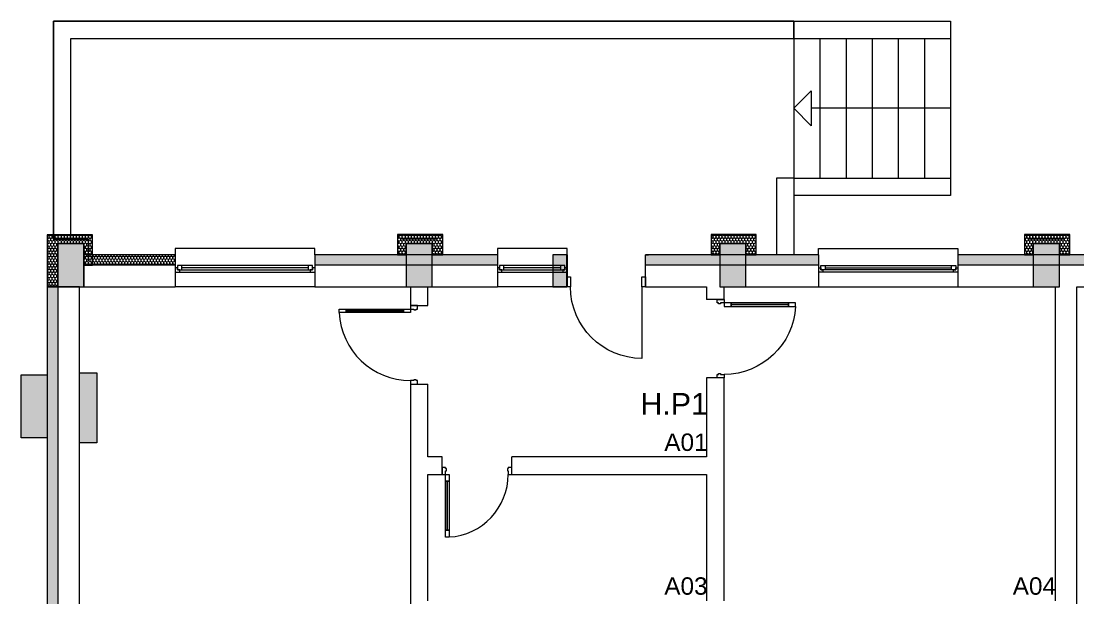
# Model space of a CAD drawing. Header units: feet. Extents: x 2795058 to 2880821, y -67651 to -26651.
# Drawn here: x 2803648 to 2815780, y -48726 to -42109 of the extents above; entities that cross this region are included whole.
import ezdxf

# ---------------------------------------------------------------- set-up
doc = ezdxf.new("R2010")
doc.units = ezdxf.units.FT
doc.header["$MEASUREMENT"] = 0
doc.layers.add('0_muret e jashtme', color=7, linetype='Continuous')
doc.layers.add('Shell - Roof', color=7, linetype='Continuous')
for name, color, linetype, lineweight in [('0_muret e jashtme_Pen_No__19', 255, 'Continuous', 0), ('Structural - Bearing_Pen_No__1', 7, 'Continuous', 0), ('Structural - Bearing_Pen_No__19', 255, 'Continuous', 0), ('Structural - Bearing_Pen_No__31', 171, 'Continuous', 0)]:
    doc.layers.add(name, color=color, linetype=linetype, lineweight=lineweight)
for name, color, linetype, lineweight, true_color in [('0_muret e jashtme_Pen_No__82', 7, 'Continuous', 0, 0xaaaaaa), ('ARCHICAD Doors_Pen_No__82', 7, 'Continuous', 0, 0xaaaaaa), ('ARCHICAD Windows_Pen_No__82', 7, 'Continuous', 0, 0xaaaaaa), ('Shell - Roof_Pen_No__82', 7, 'Continuous', 0, 0xaaaaaa), ('Structural - Bearing_Pen_No__3', 7, 'Continuous', 0, 0xff6600), ('Text blocks_Pen_No__82', 7, 'Continuous', 0, 0xaaaaaa)]:
    doc.layers.add(name, color=color, linetype=linetype, lineweight=lineweight, true_color=true_color)
doc.styles.add('GENERATED_STYLE_1', font='arial.ttf')
pattern_1 = [(90, (2247653.822, -76424.967), (-34.6410162, 0), [20, -40]), (90, (2247636.502, -76394.967), (-34.6410162, 0), [20, -40]), (150, (2247653.822, -76404.967), (17.320508, 30), [20, -40]), (150, (2247619.18, -76404.967), (17.320508, 30), [20, -40]), (210, (2247653.822, -76424.967), (-17.320508, 30), [20, -40]), (210, (2247619.18, -76424.967), (-17.320508, 30), [20, -40])]

# ---------------------------------------------------------------- blocks, each defined once
blk = doc.blocks.new('Window 22')
at = {"layer": 'ARCHICAD Windows_Pen_No__82', "color": 253, "linetype": 'Continuous', "lineweight": 0, "true_color": 0xaaaaaa}
for p, q in [((-500, 150), (-500, 220)), ((-500, 220), (500, 220)), ((-500, 150), (-500, 30)), ((500, 220), (500, 150)), ((500, 150), (500, 30)), ((-500, 30), (-500, 0)), ((-500, 0), (-475, 0)), ((-500, 0), (-500, -50)), ((-500, 0), (-500, -50)), ((-475, 25), (-425, 25)), ((-475, -25), (-475, 25)), ((-475, 0), (-475, -25)), ((-425, 25), (425, 25)), ((-425, 25), (-425, -25)), ((-425, 25), (425, 25)), ((-425, 0), (425, 0)), ((425, -25), (425, 25)), ((425, 25), (475, 25)), ((475, 25), (475, -25)), ((475, -25), (475, 0)), ((475, 0), (500, 0)), ((500, 30), (500, 0)), ((500, 0), (500, -50)), ((500, 0), (500, -50)), ((-450, -50), (-500, -50)), ((-500, -50), (-500, -220)), ((-475, -25), (-450, -25)), ((-425, -25), (-475, -25)), ((-450, -25), (-450, -50)), ((450, -50), (-450, -50)), ((425, -25), (-425, -25)), ((475, -25), (425, -25)), ((450, -50), (450, -25)), ((450, -25), (475, -25)), ((500, -50), (450, -50)), ((500, -50), (500, -220)), ((-500, -220), (500, -220))]:
    blk.add_line(p, q, dxfattribs=at)
blk = doc.blocks.new('Wall_1', base_point=(2804318, -45159))
at = {"layer": '0_muret e jashtme_Pen_No__82', "linetype": 'Continuous', "lineweight": 0, "true_color": 0xaaaaaa}
h = blk.add_hatch(dxfattribs=at)
h.set_pattern_fill('STYROFOAM_SM_INSULATION', color=253, style=0, pattern_type=2)
h.set_pattern_definition(pattern_1)
h.paths.add_polyline_path([(2803948, -45159), (2803948, -49146), (2804068, -49146), (2804068, -45159)])
h = blk.add_hatch(dxfattribs=at)
h.set_pattern_fill('STYROFOAM_SM_INSULATION', color=253, style=0, pattern_type=2)
h.set_pattern_definition(pattern_1)
h.paths.add_polyline_path([(2803948, -55579), (2804068, -55459), (2804068, -50146), (2803948, -50146)])
at = {"layer": '0_muret e jashtme_Pen_No__82', "color": 253, "linetype": 'Continuous', "lineweight": 0, "true_color": 0xaaaaaa}
for p, q in [((2804068, -45159), (2804068, -49146)), ((2803948, -49146), (2804068, -49146)), ((2804068, -49146), (2804098, -49146)), ((2804098, -49146), (2804148, -49146)), ((2804148, -49146), (2804318, -49146)), ((2803948, -50146), (2804068, -50146)), ((2804068, -50146), (2804068, -55459)), ((2804068, -50146), (2804098, -50146)), ((2804098, -50146), (2804148, -50146)), ((2804148, -50146), (2804318, -50146))]:
    blk.add_line(p, q, dxfattribs=at)
at = {"layer": '0_muret e jashtme_Pen_No__82', "color": 253, "linetype": 'Continuous', "lineweight": 0, "true_color": 0xaaaaaa, "flags": 128}
for points in [[(2803948, -45159), (2803948, -49146)], [(2804318, -45159), (2803948, -45159)], [(2804318, -49146), (2804318, -45159)], [(2803948, -50146), (2803948, -55579)], [(2804318, -50859), (2804318, -50146)], [(2804318, -55209), (2804318, -51109)]]:
    blk.add_lwpolyline(points, dxfattribs=at)
at = {"layer": 'ARCHICAD Windows_Pen_No__82', "color": 253, "linetype": 'Continuous', "lineweight": 0, "true_color": 0xaaaaaa, "xscale": -1, "zscale": 1000, "rotation": 90}
blk.add_blockref('Window 22', (2804098, -49646), dxfattribs=at)
blk = doc.blocks.new('Window 22_2')
at = {"layer": 'ARCHICAD Windows_Pen_No__82', "color": 253, "linetype": 'Continuous', "lineweight": 0, "true_color": 0xaaaaaa}
for p, q in [((-800, 150), (-800, 220)), ((-800, 220), (800, 220)), ((-800, 150), (-800, 30)), ((800, 220), (800, 150)), ((800, 150), (800, 30)), ((-800, 30), (-800, 0)), ((-800, 0), (-775, 0)), ((-800, 0), (-800, -50)), ((-800, 0), (-800, -50)), ((-775, 25), (-725, 25)), ((-775, -25), (-775, 25)), ((-775, 0), (-775, -25)), ((-725, 25), (725, 25)), ((-725, 25), (-725, -25)), ((-725, 25), (725, 25)), ((-725, 0), (725, 0)), ((725, -25), (725, 25)), ((725, 25), (775, 25)), ((775, 25), (775, -25)), ((775, -25), (775, 0)), ((775, 0), (800, 0)), ((800, 30), (800, 0)), ((800, 0), (800, -50)), ((800, 0), (800, -50)), ((-750, -50), (-800, -50)), ((-800, -50), (-800, -220)), ((-775, -25), (-750, -25)), ((-725, -25), (-775, -25)), ((-750, -25), (-750, -50)), ((750, -50), (-750, -50)), ((725, -25), (-725, -25)), ((775, -25), (725, -25)), ((750, -50), (750, -25)), ((750, -25), (775, -25)), ((800, -50), (750, -50)), ((800, -50), (800, -220)), ((-800, -220), (800, -220))]:
    blk.add_line(p, q, dxfattribs=at)
blk = doc.blocks.new('Window 22_3')
at = {"layer": 'ARCHICAD Windows_Pen_No__82', "color": 253, "linetype": 'Continuous', "lineweight": 0, "true_color": 0xaaaaaa}
for p, q in [((-400, 150), (-400, 220)), ((-400, 220), (400, 220)), ((-400, 150), (-400, 30)), ((400, 220), (400, 150)), ((400, 150), (400, 30)), ((-400, 30), (-400, 0)), ((-400, 0), (-375, 0)), ((-400, 0), (-400, -50)), ((-400, 0), (-400, -50)), ((-375, 25), (-325, 25)), ((-375, -25), (-375, 25)), ((-375, 0), (-375, -25)), ((-325, 25), (325, 25)), ((-325, 25), (-325, -25)), ((-325, 25), (325, 25)), ((-325, 0), (325, 0)), ((325, -25), (325, 25)), ((325, 25), (375, 25)), ((375, 25), (375, -25)), ((375, -25), (375, 0)), ((375, 0), (400, 0)), ((400, 30), (400, 0)), ((400, 0), (400, -50)), ((400, 0), (400, -50)), ((-350, -50), (-400, -50)), ((-400, -50), (-400, -220)), ((-375, -25), (-350, -25)), ((-325, -25), (-375, -25)), ((-350, -25), (-350, -50)), ((350, -50), (-350, -50)), ((325, -25), (-325, -25)), ((375, -25), (325, -25)), ((350, -50), (350, -25)), ((350, -25), (375, -25)), ((400, -50), (350, -50)), ((400, -50), (400, -220)), ((-400, -220), (400, -220))]:
    blk.add_line(p, q, dxfattribs=at)
blk = doc.blocks.new('Door 22')
at = {"layer": 'ARCHICAD Doors_Pen_No__82', "color": 253, "linetype": 'Continuous', "lineweight": 0, "true_color": 0xaaaaaa}
for p, q in [((410, 0), (410, 820)), ((-450, 0), (-487, 0)), ((-450, 0), (-487, 0)), ((-410, 0), (-450, 0)), ((-450, 0), (-450, -115)), ((-450, 0), (-450, -115)), ((-450, 0), (-450, -115)), ((-410, -115), (-410, 0)), ((450, 0), (410, 0)), ((410, 0), (410, -115)), ((450, -115), (450, 0)), ((450, 0), (450, -115)), ((450, 0), (450, -115)), ((450, 0), (487, 0)), ((450, 0), (487, 0)), ((-450, -115), (-410, -115)), ((-450, -115), (-450, -250)), ((-450, -115), (-450, -250)), ((410, -115), (450, -115)), ((450, -115), (450, -250)), ((450, -115), (450, -250)), ((-450, -250), (-450, -370)), ((-450, -250), (-450, -370)), ((450, -250), (450, -370)), ((450, -250), (450, -370)), ((-450, -370), (-487, -370)), ((-450, -370), (-487, -370)), ((450, -370), (487, -370)), ((450, -370), (487, -370))]:
    blk.add_line(p, q, dxfattribs=at)
blk.add_arc((410, 0), 820, 90, 180, dxfattribs=at)
blk = doc.blocks.new('Wall_2', base_point=(2804368, -45159))
at = {"layer": '0_muret e jashtme_Pen_No__82', "linetype": 'Continuous', "lineweight": 0, "true_color": 0xaaaaaa}
h = blk.add_hatch(dxfattribs=at)
h.set_pattern_fill('STYROFOAM_SM_INSULATION', color=253, style=0, pattern_type=2)
h.set_pattern_definition(pattern_1)
h.paths.add_polyline_path([(2804368, -44909), (2805418, -44909), (2805418, -44789), (2804368, -44789)])
h = blk.add_hatch(dxfattribs=at)
h.set_pattern_fill('STYROFOAM_SM_INSULATION', color=253, style=0, pattern_type=2)
h.set_pattern_definition(pattern_1)
h.paths.add_polyline_path([(2807018, -44789), (2807018, -44909), (2809115, -44909), (2809115, -44789)])
h = blk.add_hatch(dxfattribs=at)
h.set_pattern_fill('STYROFOAM_SM_INSULATION', color=253, style=0, pattern_type=2)
h.set_pattern_definition(pattern_1)
h.paths.add_polyline_path([(2812802, -44789), (2810815, -44789), (2810815, -44909), (2812802, -44909)])
h = blk.add_hatch(dxfattribs=at)
h.set_pattern_fill('STYROFOAM_SM_INSULATION', color=253, style=0, pattern_type=2)
h.set_pattern_definition(pattern_1)
h.paths.add_polyline_path([(2814402, -44789), (2814402, -44909), (2816688, -44909), (2816688, -44789)])
at = {"layer": '0_muret e jashtme_Pen_No__82', "color": 253, "linetype": 'Continuous', "lineweight": 0, "true_color": 0xaaaaaa}
for p, q in [((2805418, -44789), (2805418, -44909)), ((2807018, -44789), (2807018, -44909)), ((2809115, -44789), (2809115, -44909)), ((2810815, -44789), (2810852, -44789)), ((2810815, -44909), (2810815, -44789)), ((2812802, -44789), (2812802, -44909)), ((2814402, -44789), (2814402, -44909)), ((2805418, -44909), (2804368, -44909)), ((2805418, -44909), (2805418, -44939)), ((2805418, -44939), (2805418, -44989)), ((2805418, -44989), (2805418, -45159)), ((2809115, -44909), (2807018, -44909)), ((2807018, -44909), (2807018, -44939)), ((2807018, -44939), (2807018, -44989)), ((2807018, -44989), (2807018, -45159)), ((2809115, -44909), (2809115, -44939)), ((2809115, -44939), (2809115, -44989)), ((2809115, -44989), (2809115, -45159)), ((2812802, -44909), (2810815, -44909)), ((2810815, -45044), (2810815, -44909)), ((2812802, -44909), (2812802, -44939)), ((2812802, -44939), (2812802, -44989)), ((2812802, -44989), (2812802, -45159)), ((2816688, -44909), (2814402, -44909)), ((2814402, -44909), (2814402, -44939)), ((2814402, -44939), (2814402, -44989)), ((2814402, -44989), (2814402, -45159)), ((2810815, -45159), (2810815, -45044)), ((2810815, -45159), (2810852, -45159))]:
    blk.add_line(p, q, dxfattribs=at)
at = {"layer": '0_muret e jashtme_Pen_No__82', "color": 253, "linetype": 'Continuous', "lineweight": 0, "true_color": 0xaaaaaa, "flags": 128}
for points in [[(2805418, -44789), (2804368, -44789)], [(2804368, -44789), (2804368, -44909)], [(2809115, -44789), (2807018, -44789)], [(2812802, -44789), (2810815, -44789)], [(2816688, -44789), (2814402, -44789)], [(2804368, -44909), (2804368, -45159)], [(2804368, -45159), (2805418, -45159)], [(2807018, -45159), (2808118, -45159)], [(2808318, -45159), (2809115, -45159)], [(2810815, -45159), (2811518, -45159)], [(2811718, -45159), (2812802, -45159)], [(2814402, -45159), (2815518, -45159)], [(2815768, -45159), (2816688, -45159)]]:
    blk.add_lwpolyline(points, dxfattribs=at)
at = {"layer": 'ARCHICAD Doors_Pen_No__82', "color": 253, "linetype": 'Continuous', "lineweight": 0, "true_color": 0xaaaaaa, "xscale": -1, "zscale": 1000, "rotation": 180}
blk.add_blockref('Door 22', (2810365, -45159), dxfattribs=at)
at = {"layer": 'ARCHICAD Windows_Pen_No__82', "color": 253, "linetype": 'Continuous', "lineweight": 0, "true_color": 0xaaaaaa, "xscale": -1, "zscale": 1000}
for name, p in [('Window 22_2', (2806218, -44939)), ('Window 22_3', (2809515, -44939))]:
    blk.add_blockref(name, p, dxfattribs=at)
at = {"layer": 'ARCHICAD Windows_Pen_No__82', "color": 253, "linetype": 'Continuous', "lineweight": 0, "true_color": 0xaaaaaa, "zscale": 1000}
blk.add_blockref('Window 22_2', (2813602, -44939), dxfattribs=at)
blk = doc.blocks.new('Wall_25', base_point=(2815768, -45159))
at = {"layer": '0_muret e jashtme_Pen_No__82', "color": 253, "linetype": 'Continuous', "lineweight": 0, "true_color": 0xaaaaaa, "flags": 128}
for points in [[(2815518, -45159), (2815518, -48759)], [(2815768, -50859), (2815768, -45159)], [(2815518, -49059), (2815518, -50859)]]:
    blk.add_lwpolyline(points, dxfattribs=at)
blk = doc.blocks.new('Storefront 22_2')
at = {"layer": 'ARCHICAD Doors_Pen_No__82', "color": 253, "linetype": 'Continuous', "lineweight": 0, "true_color": 0xaaaaaa}
for p, q in [((370, 740), (370, 820)), ((370, 820), (410, 820)), ((370, 740), (390, 740)), ((370, 80), (370, 740)), ((410, 740), (370, 740)), ((390, 740), (410, 740)), ((390, 80), (390, 740)), ((390, 740), (390, 80)), ((390, 740), (390, 80)), ((410, 820), (410, 740)), ((410, 740), (410, 80)), ((-450, 0), (-450, -80)), ((-410, 0), (-450, 0)), ((-450, 0), (-450, -80)), ((-450, 0), (-450, -80)), ((-410, -40), (-410, 0)), ((390, 80), (370, 80)), ((370, 0), (370, 80)), ((370, 80), (410, 80)), ((410, 0), (370, 0)), ((410, 80), (390, 80)), ((410, 80), (410, 0)), ((410, 0), (410, -40)), ((450, 0), (410, 0)), ((450, -80), (450, 0)), ((450, 0), (450, -80)), ((450, 0), (450, -80)), ((-450, -80), (-410, -80)), ((-450, -80), (-450, -200)), ((-400, -40), (-410, -40)), ((-410, -80), (-410, -65.4)), ((-410, -65.4), (-400, -65.4)), ((-400, -65.4), (-400, -40)), ((410, -40), (400, -40)), ((400, -40), (400, -65.4)), ((400, -65.4), (410, -65.4)), ((410, -65.4), (410, -80)), ((410, -80), (450, -80)), ((450, -80), (450, -200))]:
    blk.add_line(p, q, dxfattribs=at)
blk.add_arc((410, 0), 820, 92.79603, 180, dxfattribs=at)
blk = doc.blocks.new('Wall_27', base_point=(2808118, -45159))
at = {"layer": '0_muret e jashtme_Pen_No__82', "color": 253, "linetype": 'Continuous', "lineweight": 0, "true_color": 0xaaaaaa}
for p, q in [((2808118, -45373), (2808198, -45373)), ((2808198, -45373), (2808318, -45373)), ((2808118, -46273), (2808198, -46273)), ((2808198, -46273), (2808318, -46273))]:
    blk.add_line(p, q, dxfattribs=at)
at = {"layer": '0_muret e jashtme_Pen_No__82', "color": 253, "linetype": 'Continuous', "lineweight": 0, "true_color": 0xaaaaaa, "flags": 128}
for points in [[(2808118, -45159), (2808118, -45373)], [(2808318, -45373), (2808318, -45159)], [(2808118, -46273), (2808118, -50859)], [(2808318, -47109), (2808318, -46273)], [(2808318, -48759), (2808318, -47309)], [(2808318, -50859), (2808318, -49009)]]:
    blk.add_lwpolyline(points, dxfattribs=at)
at = {"layer": 'ARCHICAD Doors_Pen_No__82', "color": 253, "linetype": 'Continuous', "lineweight": 0, "true_color": 0xaaaaaa, "zscale": 1000, "rotation": 90}
blk.add_blockref('Storefront 22_2', (2808118, -45823), dxfattribs=at)
blk = doc.blocks.new('Wall_28', base_point=(2811518, -45159))
at = {"layer": '0_muret e jashtme_Pen_No__82', "color": 253, "linetype": 'Continuous', "lineweight": 0, "true_color": 0xaaaaaa}
for p, q in [((2811638, -45302), (2811518, -45302)), ((2811718, -45302), (2811638, -45302)), ((2811638, -46202), (2811518, -46202)), ((2811718, -46202), (2811638, -46202))]:
    blk.add_line(p, q, dxfattribs=at)
at = {"layer": '0_muret e jashtme_Pen_No__82', "color": 253, "linetype": 'Continuous', "lineweight": 0, "true_color": 0xaaaaaa, "flags": 128}
for points in [[(2811518, -45159), (2811518, -45302)], [(2811718, -45302), (2811718, -45159)], [(2811518, -46202), (2811518, -47109)], [(2811718, -48759), (2811718, -46202)], [(2811518, -47309), (2811518, -48759)]]:
    blk.add_lwpolyline(points, dxfattribs=at)
at = {"layer": 'ARCHICAD Doors_Pen_No__82', "color": 253, "linetype": 'Continuous', "lineweight": 0, "true_color": 0xaaaaaa, "xscale": -1, "zscale": 1000, "rotation": 270}
blk.add_blockref('Storefront 22_2', (2811718, -45752), dxfattribs=at)
blk = doc.blocks.new('Storefront 22_3')
at = {"layer": 'ARCHICAD Doors_Pen_No__82', "color": 253, "linetype": 'Continuous', "lineweight": 0, "true_color": 0xaaaaaa}
for p, q in [((320, 640), (320, 720)), ((320, 720), (360, 720)), ((320, 640), (340, 640)), ((320, 80), (320, 640)), ((360, 640), (320, 640)), ((340, 640), (360, 640)), ((340, 80), (340, 640)), ((340, 640), (340, 80)), ((340, 640), (340, 80)), ((360, 720), (360, 640)), ((360, 640), (360, 80)), ((-400, 0), (-400, -80)), ((-360, 0), (-400, 0)), ((-400, 0), (-400, -80)), ((-400, 0), (-400, -80)), ((-360, -40), (-360, 0)), ((340, 80), (320, 80)), ((320, 0), (320, 80)), ((320, 80), (360, 80)), ((360, 0), (320, 0)), ((360, 80), (340, 80)), ((360, 80), (360, 0)), ((360, 0), (360, -40)), ((400, 0), (360, 0)), ((400, -80), (400, 0)), ((400, 0), (400, -80)), ((400, 0), (400, -80)), ((-400, -80), (-360, -80)), ((-400, -80), (-400, -200)), ((-350, -40), (-360, -40)), ((-360, -80), (-360, -65.4)), ((-360, -65.4), (-350, -65.4)), ((-350, -65.4), (-350, -40)), ((360, -40), (350, -40)), ((350, -40), (350, -65.4)), ((350, -65.4), (360, -65.4)), ((360, -65.4), (360, -80)), ((360, -80), (400, -80)), ((400, -80), (400, -200))]:
    blk.add_line(p, q, dxfattribs=at)
blk.add_arc((360, 0), 720, 93.18474, 180, dxfattribs=at)
blk = doc.blocks.new('Wall_31', base_point=(2811518, -47109))
at = {"layer": '0_muret e jashtme_Pen_No__82', "color": 253, "linetype": 'Continuous', "lineweight": 0, "true_color": 0xaaaaaa}
for p, q in [((2808480, -47229), (2808480, -47109)), ((2809280, -47229), (2809280, -47109)), ((2808480, -47309), (2808480, -47229)), ((2809280, -47309), (2809280, -47229))]:
    blk.add_line(p, q, dxfattribs=at)
at = {"layer": '0_muret e jashtme_Pen_No__82', "color": 253, "linetype": 'Continuous', "lineweight": 0, "true_color": 0xaaaaaa, "flags": 128}
for points in [[(2808480, -47109), (2808318, -47109)], [(2811518, -47109), (2809280, -47109)], [(2808318, -47309), (2808480, -47309)], [(2809280, -47309), (2811518, -47309)]]:
    blk.add_lwpolyline(points, dxfattribs=at)
at = {"layer": 'ARCHICAD Doors_Pen_No__82', "color": 253, "linetype": 'Continuous', "lineweight": 0, "true_color": 0xaaaaaa, "zscale": 1000, "rotation": 180}
blk.add_blockref('Storefront 22_3', (2808880, -47309), dxfattribs=at)
blk = doc.blocks.new('Wall_42', base_point=(2804018, -42109))
at = {"layer": '0_muret e jashtme_Pen_No__82', "color": 253, "linetype": 'Continuous', "lineweight": 0, "true_color": 0xaaaaaa, "flags": 128}
for points in [[(2804018, -42109), (2804018, -44609)], [(2804218, -44609), (2804218, -42309)], [(2804018, -44609), (2804218, -44609)]]:
    blk.add_lwpolyline(points, dxfattribs=at)
blk = doc.blocks.new('Wall_43', base_point=(2804018, -42109))
at = {"layer": '0_muret e jashtme_Pen_No__82', "color": 253, "linetype": 'Continuous', "lineweight": 0, "true_color": 0xaaaaaa, "flags": 128}
for points in [[(2812518, -42109), (2804018, -42109)], [(2812518, -42309), (2812518, -42109)], [(2804218, -42309), (2812518, -42309)]]:
    blk.add_lwpolyline(points, dxfattribs=at)
blk = doc.blocks.new('Line_4', base_point=(2814318, -43109))
at = {"layer": 'Shell - Roof_Pen_No__82', "color": 253, "linetype": 'Continuous', "lineweight": 0, "true_color": 0xaaaaaa}
for p, q in [((2812518, -43109), (2812718, -42909)), ((2812718, -42909), (2812718, -43309)), ((2812518, -43109), (2812718, -43309)), ((2814318, -43109), (2812718, -43109))]:
    blk.add_line(p, q, dxfattribs=at)

msp = doc.modelspace()

# ---------------------------------------------------------------- hatches: boundary and pattern name
at = {"layer": '0_muret e jashtme_Pen_No__19', "linetype": 'Continuous', "lineweight": 0}
for points in [[(2804368.173, -45158.549), (2804368.173, -44658.549), (2804068.173, -44658.549), (2804068.173, -45158.549)], [(2808368.173, -45158.549), (2808368.173, -44658.549), (2808068.173, -44658.549), (2808068.173, -45158.549)], [(2811968.173, -45158.549), (2811968.173, -44658.549), (2811668.173, -44658.549), (2811668.173, -45158.549)], [(2815568.173, -45158.549), (2815568.173, -44658.549), (2815268.173, -44658.549), (2815268.173, -45158.549)]]:
    msp.add_hatch(color=255, dxfattribs=at).paths.add_polyline_path(points)
at = {"layer": '0_muret e jashtme_Pen_No__82', "linetype": 'Continuous', "lineweight": 0, "true_color": 0xaaaaaa}
h = msp.add_hatch(dxfattribs=at)
h.set_pattern_fill('STYROFOAM_SM_INSULATION', color=253, style=0, pattern_type=2)
h.set_pattern_definition(pattern_1)
h.paths.add_polyline_path([(2804468.173, -44908.549), (2804468.173, -44558.549), (2803948.173, -44558.549), (2803948.173, -45158.549), (2804068.173, -45158.549), (2804068.173, -44658.549), (2804368.173, -44658.549), (2804368.173, -44908.549)])
h = msp.add_hatch(dxfattribs=at)
h.set_pattern_fill('STYROFOAM_SM_INSULATION', color=253, style=0, pattern_type=2)
h.set_pattern_definition(pattern_1)
h.paths.add_polyline_path([(2808488.173, -44788.549), (2808488.173, -44558.069), (2807968.173, -44558.069), (2807968.173, -44788.549), (2808068.173, -44788.549), (2808068.173, -44658.549), (2808368.173, -44658.549), (2808368.173, -44788.549)])
h = msp.add_hatch(dxfattribs=at)
h.set_pattern_fill('STYROFOAM_SM_INSULATION', color=253, style=0, pattern_type=2)
h.set_pattern_definition(pattern_1)
h.paths.add_polyline_path([(2812088.173, -44788.549), (2812088.173, -44558.069), (2811568.173, -44558.069), (2811568.173, -44788.549), (2811668.173, -44788.549), (2811668.173, -44658.549), (2811968.173, -44658.549), (2811968.173, -44788.549)])
h = msp.add_hatch(dxfattribs=at)
h.set_pattern_fill('STYROFOAM_SM_INSULATION', color=253, style=0, pattern_type=2)
h.set_pattern_definition(pattern_1)
h.paths.add_polyline_path([(2815688.173, -44788.549), (2815688.173, -44558.069), (2815168.173, -44558.069), (2815168.173, -44788.549), (2815268.173, -44788.549), (2815268.173, -44658.549), (2815568.173, -44658.549), (2815568.173, -44788.549)])
at = {"layer": 'Structural - Bearing_Pen_No__19', "linetype": 'Continuous', "lineweight": 0}
msp.add_hatch(color=255, dxfattribs=at).paths.add_polyline_path([(2809750.472, -45158.549), (2809914.615, -45158.549), (2809914.615, -44788.549), (2809750.472, -44788.549)])
at = {"layer": 'Structural - Bearing_Pen_No__3', "linetype": 'Continuous', "lineweight": 0, "true_color": 0xff6600}
msp.add_hatch(color=30, dxfattribs=at).paths.add_polyline_path([(2804318.173, -46945.228), (2804318.173, -46145.228), (2804518.173, -46145.228), (2804518.173, -46945.228)])
at = {"layer": 'Structural - Bearing_Pen_No__31', "linetype": 'Continuous', "lineweight": 0}
msp.add_hatch(color=171, dxfattribs=at).paths.add_polyline_path([(2803648.173, -46888.162), (2803648.173, -46168.162), (2803948.173, -46168.162), (2803948.173, -46888.162)])

# ---------------------------------------------------------------- linework, layer by layer
at = {"layer": '0_muret e jashtme_Pen_No__82', "color": 253, "linetype": 'Continuous', "lineweight": 0, "true_color": 0xaaaaaa, "flags": 128}
for points in [[(2804468.173, -44908.549), (2804468.173, -44558.549), (2803948.173, -44558.549), (2803948.173, -45158.549), (2804068.173, -45158.549), (2804068.173, -44658.549), (2804368.173, -44658.549), (2804368.173, -44908.549)], [(2808488.173, -44788.549), (2808488.173, -44558.069), (2807968.173, -44558.069), (2807968.173, -44788.549), (2808068.173, -44788.549), (2808068.173, -44658.549), (2808368.173, -44658.549), (2808368.173, -44788.549)], [(2812088.173, -44788.549), (2812088.173, -44558.069), (2811568.173, -44558.069), (2811568.173, -44788.549), (2811668.173, -44788.549), (2811668.173, -44658.549), (2811968.173, -44658.549), (2811968.173, -44788.549)], [(2815688.173, -44788.549), (2815688.173, -44558.069), (2815168.173, -44558.069), (2815168.173, -44788.549), (2815268.173, -44788.549), (2815268.173, -44658.549), (2815568.173, -44658.549), (2815568.173, -44788.549)], [(2804368.173, -45158.549), (2804368.173, -44658.549), (2804068.173, -44658.549), (2804068.173, -45158.549)], [(2808368.173, -45158.549), (2808368.173, -44658.549), (2808068.173, -44658.549), (2808068.173, -45158.549)], [(2811968.173, -45158.549), (2811968.173, -44658.549), (2811668.173, -44658.549), (2811668.173, -45158.549)], [(2815568.173, -45158.549), (2815568.173, -44658.549), (2815268.173, -44658.549), (2815268.173, -45158.549)]]:
    msp.add_lwpolyline(points, close=True, dxfattribs=at)
at = {"layer": 'Shell - Roof_Pen_No__82', "color": 253, "linetype": 'Continuous', "lineweight": 0, "true_color": 0xaaaaaa}
for p, q in [((2804018.173, -44608.549), (2804018.173, -42108.549)), ((2804018.173, -42108.549), (2812518.173, -42108.549)), ((2812518.173, -42108.549), (2812518.173, -44788.549)), ((2812518.173, -42108.549), (2814318.173, -42108.549)), ((2814318.173, -42108.549), (2814318.173, -44108.549)), ((2812518.173, -42308.549), (2814318.173, -42308.549)), ((2812818.173, -42308.549), (2812818.173, -43908.549)), ((2813118.173, -42308.549), (2813118.173, -43908.549)), ((2813418.173, -42308.549), (2813418.173, -43908.549)), ((2813718.173, -42308.549), (2813718.173, -43908.549)), ((2814018.173, -42308.549), (2814018.173, -43908.549)), ((2812518.173, -43908.549), (2812318.173, -43908.549)), ((2812318.173, -43908.549), (2812318.173, -44788.549)), ((2812518.173, -43908.549), (2814318.173, -43908.549)), ((2814318.173, -44108.549), (2812518.173, -44108.549)), ((2804018.173, -44608.549), (2804418.173, -44608.549)), ((2804418.173, -44608.549), (2804418.173, -44858.549)), ((2808418.173, -44608.549), (2808018.173, -44608.549)), ((2815618.173, -44608.549), (2815218.173, -44608.549))]:
    msp.add_line(p, q, dxfattribs=at)
at = {"layer": 'Structural - Bearing_Pen_No__1', "color": 7, "linetype": 'Continuous', "lineweight": 0, "flags": 128}
for points in [[(2809750.472, -45158.549), (2809914.615, -45158.549), (2809914.615, -44788.549), (2809750.472, -44788.549)], [(2803648.173, -46888.162), (2803648.173, -46168.162), (2803948.173, -46168.162), (2803948.173, -46888.162)], [(2804318.173, -46945.228), (2804318.173, -46145.228), (2804518.173, -46145.228), (2804518.173, -46945.228)]]:
    msp.add_lwpolyline(points, close=True, dxfattribs=at)

# ---------------------------------------------------------------- block references
at = {"layer": '0_muret e jashtme', "color": 7, "lineweight": 0}
for name, p in [('Wall_42', (2804018.173, -42108.549)), ('Wall_43', (2804018.173, -42108.549)), ('Wall_2', (2804368.173, -45158.549)), ('Wall_1', (2804318.173, -45158.549)), ('Wall_27', (2808118.173, -45158.549)), ('Wall_28', (2811518.173, -45158.549)), ('Wall_25', (2815768.173, -45158.549)), ('Wall_31', (2811518.173, -47108.549))]:
    msp.add_blockref(name, p, dxfattribs=at)
at = {"layer": 'Shell - Roof', "color": 253, "linetype": 'Continuous', "lineweight": 0, "true_color": 0xaaaaaa}
msp.add_blockref('Line_4', (2814318.173, -43108.549), dxfattribs=at)

# ---------------------------------------------------------------- texts
at = {"layer": 'Text blocks_Pen_No__82', "color": 253, "linetype": 'Continuous', "lineweight": 0, "true_color": 0xaaaaaa, "attachment_point": 1, "style": 'GENERATED_STYLE_1'}
for s, insert, char_height in [('\\A1;{\\pql;\\fArial|b0|i0|c0|p34;H.P\\fArial|b0|i0|c0|p34;1}', (2810757.028, -46375.361), 250), ('\\A1;{\\pql;\\fArial|b0|i0|c0|p34;A0\\fArial|b0|i0|c0|p34;1}', (2811031.772, -46839.978), 200), ('\\A1;{\\pql;\\fArial|b0|i0|c0|p34;A0\\fArial|b0|i0|c0|p34;3}', (2811031.772, -48489.978), 200), ('\\A1;{\\pql;\\fArial|b0|i0|c0|p34;A0\\fArial|b0|i0|c0|p34;4}', (2815031.772, -48489.978), 200)]:
    msp.add_mtext(s, dxfattribs=dict(at, insert=insert, char_height=char_height))

doc.saveas('drawing.dxf')
